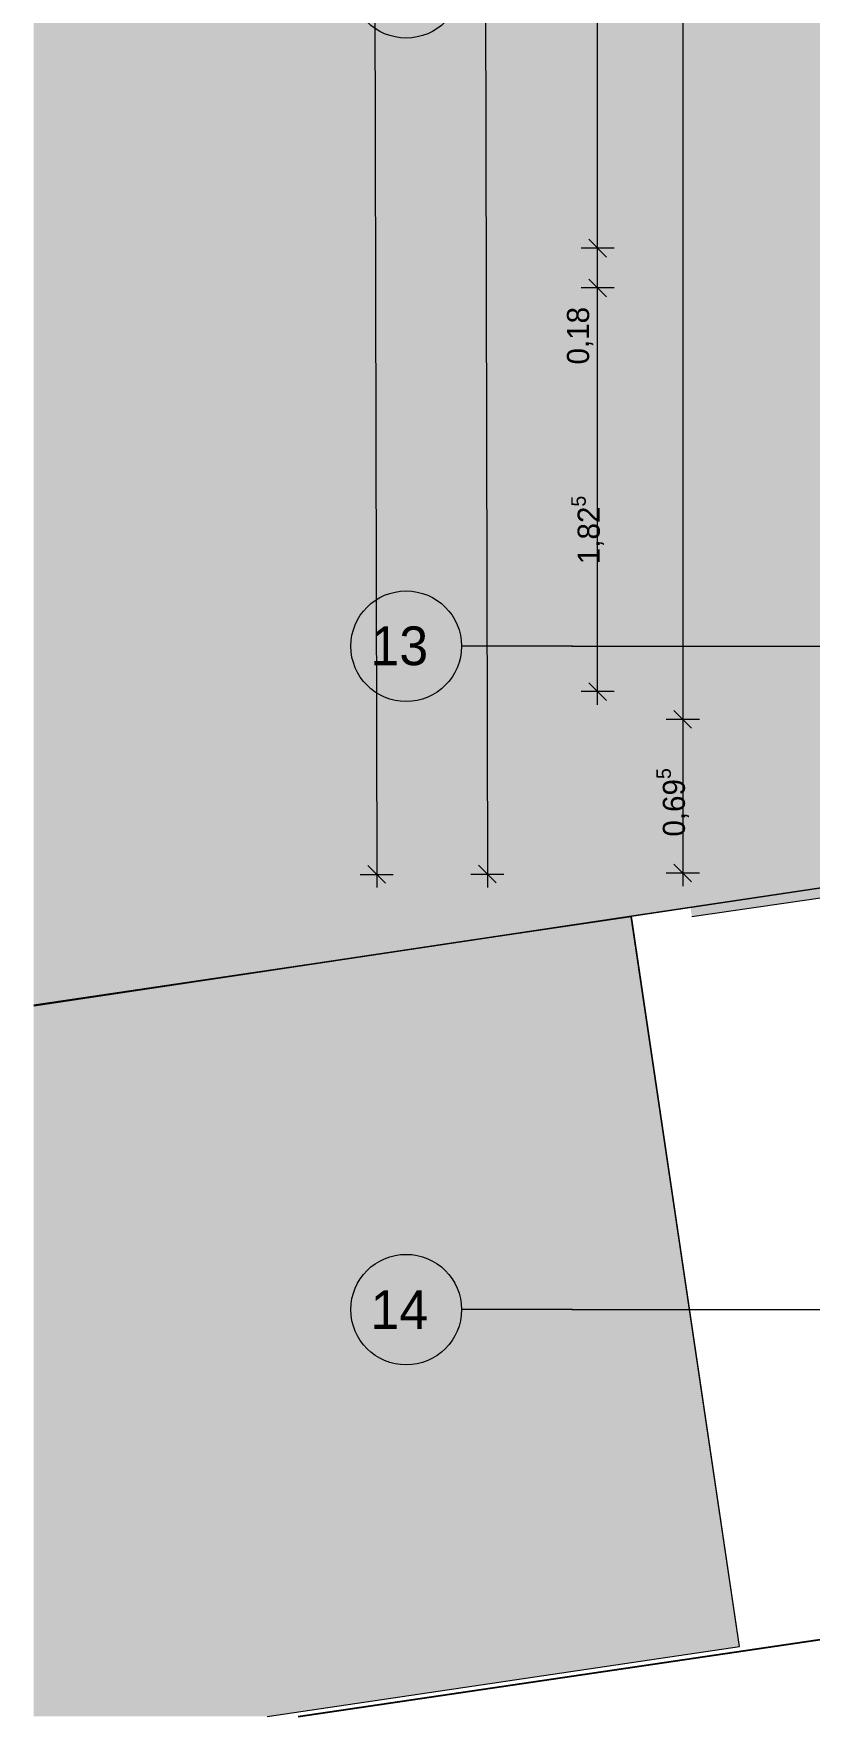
# Model space of a CAD drawing. Header units: metres. Extents: x -3.9 to 83, y -38 to 6.2.
# Drawn here: x -3.93 to -0.43, y -37.84 to -30.23 of the extents above; entities that cross this region are included whole.
import ezdxf

# ---------------------------------------------------------------- set-up
doc = ezdxf.new("R2010")
doc.units = ezdxf.units.M
doc.header["$MEASUREMENT"] = 0
for name, pattern in [('Achse', [0.004, 0.002, -0.001, 0, -0.001]), ('Grenzlinie', [0.008, 0.003, -0.005]), ('GRUNDGRENZE nicht verm', [0.03, 0.02, -0.01])]:
    doc.linetypes.add(name, pattern=pattern)
for name, color, linetype in [('0._EG PP_2_000 Achsraster', 7, 'Continuous'), ('0._EG PP_2_725 Nachbarbebauung', 7, 'Continuous'), ('0._EG PP_2_950 Polierplan Bemaßung', 7, 'Continuous'), ('0._EG PP_2_Bauwerke_Gebäude - Haus Signatur.verm', 7, 'Continuous'), ('0._EG PP_2_Bauwerke_Gebäude - Haus.verm', 7, 'Continuous'), ('0._EG PP_2_Kataster Grenzen_Gebäudegrenze (Hausgrenze) aus Luftbildauswertung.verm', 7, 'Continuous'), ('0._EG PP_2_Kataster Grenzen_Grundstücksgrenze.verm', 7, 'Continuous'), ('0._EG PP_2_Neubau_840 Baulinien', 7, 'Continuous')]:
    doc.layers.add(name, color=color, linetype=linetype)
doc.styles.add('ERSTELLTER_STIL_2', font='')
doc.styles.get('ERSTELLTER_STIL_2').set_extended_font_data('Eurostile')

msp = doc.modelspace()

# ---------------------------------------------------------------- hatches: boundary and pattern name
at = {"layer": '0._EG PP_2_725 Nachbarbebauung', "linetype": 'Continuous', "lineweight": 0, "true_color": 0x1f1f1f}
for points in [[(0.0596, -24.058), (-3.9335, -24.6522), (-3.9335, -34.6256), (-1.2323, -34.2212), (-3.0812, -34.4982), (0.0665, -34.0269)], [(-3.9335, -37.8391), (-2.8787, -37.8391), (-0.7437, -37.5227), (-1.2325, -34.2231), (-3.9335, -34.6231)]]:
    msp.add_hatch(color=250, dxfattribs=at).paths.add_polyline_path(points)
at = {"layer": '0._EG PP_2_Bauwerke_Gebäude - Haus Signatur.verm', "linetype": 'Continuous', "lineweight": 13}
msp.add_hatch(color=254, dxfattribs=at).paths.add_polyline_path([(-3.9335, -25.0503), (-3.9335, -25.4557), (-0.3719, -24.8692), (-0.3563, -33.7319), (-1.0162, -33.827), (-0.9592, -34.2229), (0.0443, -34.0783), (0.0273, -24.3981)])

# ---------------------------------------------------------------- linework, layer by layer
at = {"layer": '0._EG PP_2_000 Achsraster', "color": 5, "linetype": 'Achse', "lineweight": 0, "ltscale": 1000}
for p, q in [((-1.5, -33), (-2, -33)), ((-1.5, -33), (21, -33)), ((-1.5, -36), (-2, -36)), ((-1.5, -36), (21, -36))]:
    msp.add_line(p, q, dxfattribs=at)
at = {"layer": '0._EG PP_2_000 Achsraster', "color": 5, "linetype": 'Continuous', "lineweight": 0, "ltscale": 1000}
for centre in [(-2.25, -30), (-2.25, -33), (-2.25, -36)]:
    msp.add_circle(centre, 0.25, dxfattribs=at)
at = {"layer": '0._EG PP_2_000 Achsraster', "color": 5, "linetype": 'Achse', "lineweight": 0, "ltscale": 1000}
for p in [(-1.5, -33), (-1.5, -33), (-1.5, -36), (-1.5, -36)]:
    msp.add_point(p, dxfattribs=at)
at = {"layer": '0._EG PP_2_725 Nachbarbebauung', "color": 8, "linetype": 'Continuous', "lineweight": 13, "ltscale": 1000, "flags": 128}
for points in [[(-3.9335, -34.6256), (-1.2323, -34.2212), (-3.0812, -34.4982), (0.0665, -34.0269), (0.0596, -24.058), (-3.9335, -24.6522)], [(-2.8787, -37.8391), (-0.7437, -37.5227), (-1.2325, -34.2231), (-3.9335, -34.6231)]]:
    msp.add_lwpolyline(points, dxfattribs=at)
at = {"layer": '0._EG PP_2_950 Polierplan Bemaßung', "color": 1, "linetype": 'Continuous', "lineweight": 13, "ltscale": 1000, "true_color": 0xfb0106}
for p, q in [((-2.4497, -0.005), (-2.3832, -34.0317)), ((-1.9258, -12.207), (-1.8832, -34.0307)), ((-1, -21.365), (-1, -33.33)), ((-0.96, -33.37), (-1.04, -33.29)), ((-1.075, -33.33), (-0.925, -33.33)), ((-1, -33.33), (-1, -34.025)), ((-2.4233, -33.9918), (-2.3431, -34.0716)), ((-1.9233, -33.9908), (-1.8431, -34.0707)), ((-1.04, -33.985), (-0.96, -34.065)), ((-2.4582, -34.0319), (-2.3082, -34.0316)), ((-2.3832, -34.0317), (-2.3831, -34.0917)), ((-1.9582, -34.0309), (-1.8082, -34.0306)), ((-1.8832, -34.0307), (-1.8831, -34.0907)), ((-1.075, -34.025), (-0.925, -34.025)), ((-1, -34.025), (-1, -34.085))]:
    msp.add_line(p, q, dxfattribs=at)
at = {"layer": '0._EG PP_2_950 Polierplan Bemaßung', "color": 76, "linetype": 'Continuous', "lineweight": 13, "ltscale": 1000, "true_color": 0x3f7f02}
for p, q in [((-1.3848, -31.2), (-1.3848, -21.675)), ((-1.4248, -31.16), (-1.3448, -31.24)), ((-1.3098, -31.2), (-1.4598, -31.2)), ((-1.3848, -31.3796), (-1.3848, -31.2)), ((-1.4248, -31.3396), (-1.3448, -31.4196)), ((-1.3098, -31.3796), (-1.4598, -31.3796)), ((-1.3848, -33.205), (-1.3848, -31.3796)), ((-1.4248, -33.165), (-1.3448, -33.245)), ((-1.3098, -33.205), (-1.4598, -33.205)), ((-1.3848, -33.265), (-1.3848, -33.205))]:
    msp.add_line(p, q, dxfattribs=at)
at = {"layer": '0._EG PP_2_Bauwerke_Gebäude - Haus.verm', "color": 9, "linetype": 'Continuous', "lineweight": 13, "ltscale": 1000}
msp.add_line((0.0445, -34.0785), (-0.9592, -34.2231), dxfattribs=at)
at = {"layer": '0._EG PP_2_Kataster Grenzen_Gebäudegrenze (Hausgrenze) aus Luftbildauswertung.verm', "color": 94, "linetype": 'GRUNDGRENZE nicht verm', "lineweight": 13, "ltscale": 1000, "true_color": 0x00a800}
for p, q in [((-0.7437, -37.5227), (-1.2323, -34.2212)), ((-2.8787, -37.8391), (-0.7437, -37.5227))]:
    msp.add_line(p, q, dxfattribs=at)
at = {"layer": '0._EG PP_2_Kataster Grenzen_Grundstücksgrenze.verm', "color": 96, "linetype": 'GRUNDGRENZE nicht verm', "lineweight": 13, "ltscale": 1000, "true_color": 0x007e00}
for p, q in [((-0.0324, -34.0417), (-1.2323, -34.2212)), ((-1.2323, -34.2212), (-3.9335, -34.6259))]:
    msp.add_line(p, q, dxfattribs=at)
at = {"layer": '0._EG PP_2_Neubau_840 Baulinien', "color": 1, "linetype": 'Grenzlinie', "lineweight": 25, "ltscale": 1000, "true_color": 0xfb0106, "flags": 128}
msp.add_lwpolyline([(-2.7377, -37.8391), (0.1189, -37.4187), (0.0665, -34.0269), (18.8486, -31.3281), (22.8486, -30.6897)], dxfattribs=at)
msp.add_lwpolyline([(-2.7377, -37.8391), (0.1189, -37.4187), (0.0665, -34.0269), (18.8486, -31.3281), (22.8486, -30.6897)], dxfattribs=at)

# ---------------------------------------------------------------- texts
at = {"layer": '0._EG PP_2_000 Achsraster', "color": 5, "linetype": 'Continuous', "lineweight": 0, "char_height": 0.175, "attachment_point": 1, "style": 'ERSTELLTER_STIL_2'}
for s, insert in [('\\A1;{\\pql;\\pt0;\\fEurostile|b0|i0|c0|p0;\\W1.000000;13}', (-2.411, -32.9107)), ('\\A1;{\\pql;\\pt0;\\fEurostile|b0|i0|c0|p0;\\W1.000000;14}', (-2.411, -35.9125))]:
    msp.add_mtext(s, dxfattribs=dict(at, insert=insert))
at = {"layer": '0._EG PP_2_950 Polierplan Bemaßung', "color": 76, "linetype": 'Continuous', "lineweight": 13, "true_color": 0x3f7f02, "insert": (-1.4048, -31.726), "char_height": 0.1, "width": 0.306373, "attachment_point": 7, "rotation": 90, "style": 'ERSTELLTER_STIL_2'}
msp.add_mtext('\\A1;{\\pql;\\fEurostile|b0|i0|c0|p0;\\W1.000000;0,18}', dxfattribs=at)
at = {"layer": '0._EG PP_2_950 Polierplan Bemaßung', "color": 76, "linetype": 'Continuous', "lineweight": 13, "true_color": 0x3f7f02, "insert": (-1.3459, -32.629), "char_height": 0.1, "attachment_point": 7, "rotation": 90, "style": 'ERSTELLTER_STIL_2'}
msp.add_mtext('\\A1;{\\pql;\\fEurostile|b0|i0|c0|p0;\\W1.000000;1,82\\fEurostile|b0|i0|c0|p0;\\W1.000000;\\A1{\\H.66x;\\S5^  ;}}', dxfattribs=at)
at = {"layer": '0._EG PP_2_950 Polierplan Bemaßung', "color": 1, "linetype": 'Continuous', "lineweight": 13, "true_color": 0xfb0106, "insert": (-0.961, -33.861), "char_height": 0.1, "attachment_point": 7, "rotation": 90, "style": 'ERSTELLTER_STIL_2'}
msp.add_mtext('\\A1;{\\pql;\\fEurostile|b0|i0|c0|p0;\\W1.000000;0,69\\fEurostile|b0|i0|c0|p0;\\W1.000000;\\A1{\\H.66x;\\S5^  ;}}', dxfattribs=at)

doc.saveas('drawing.dxf')
